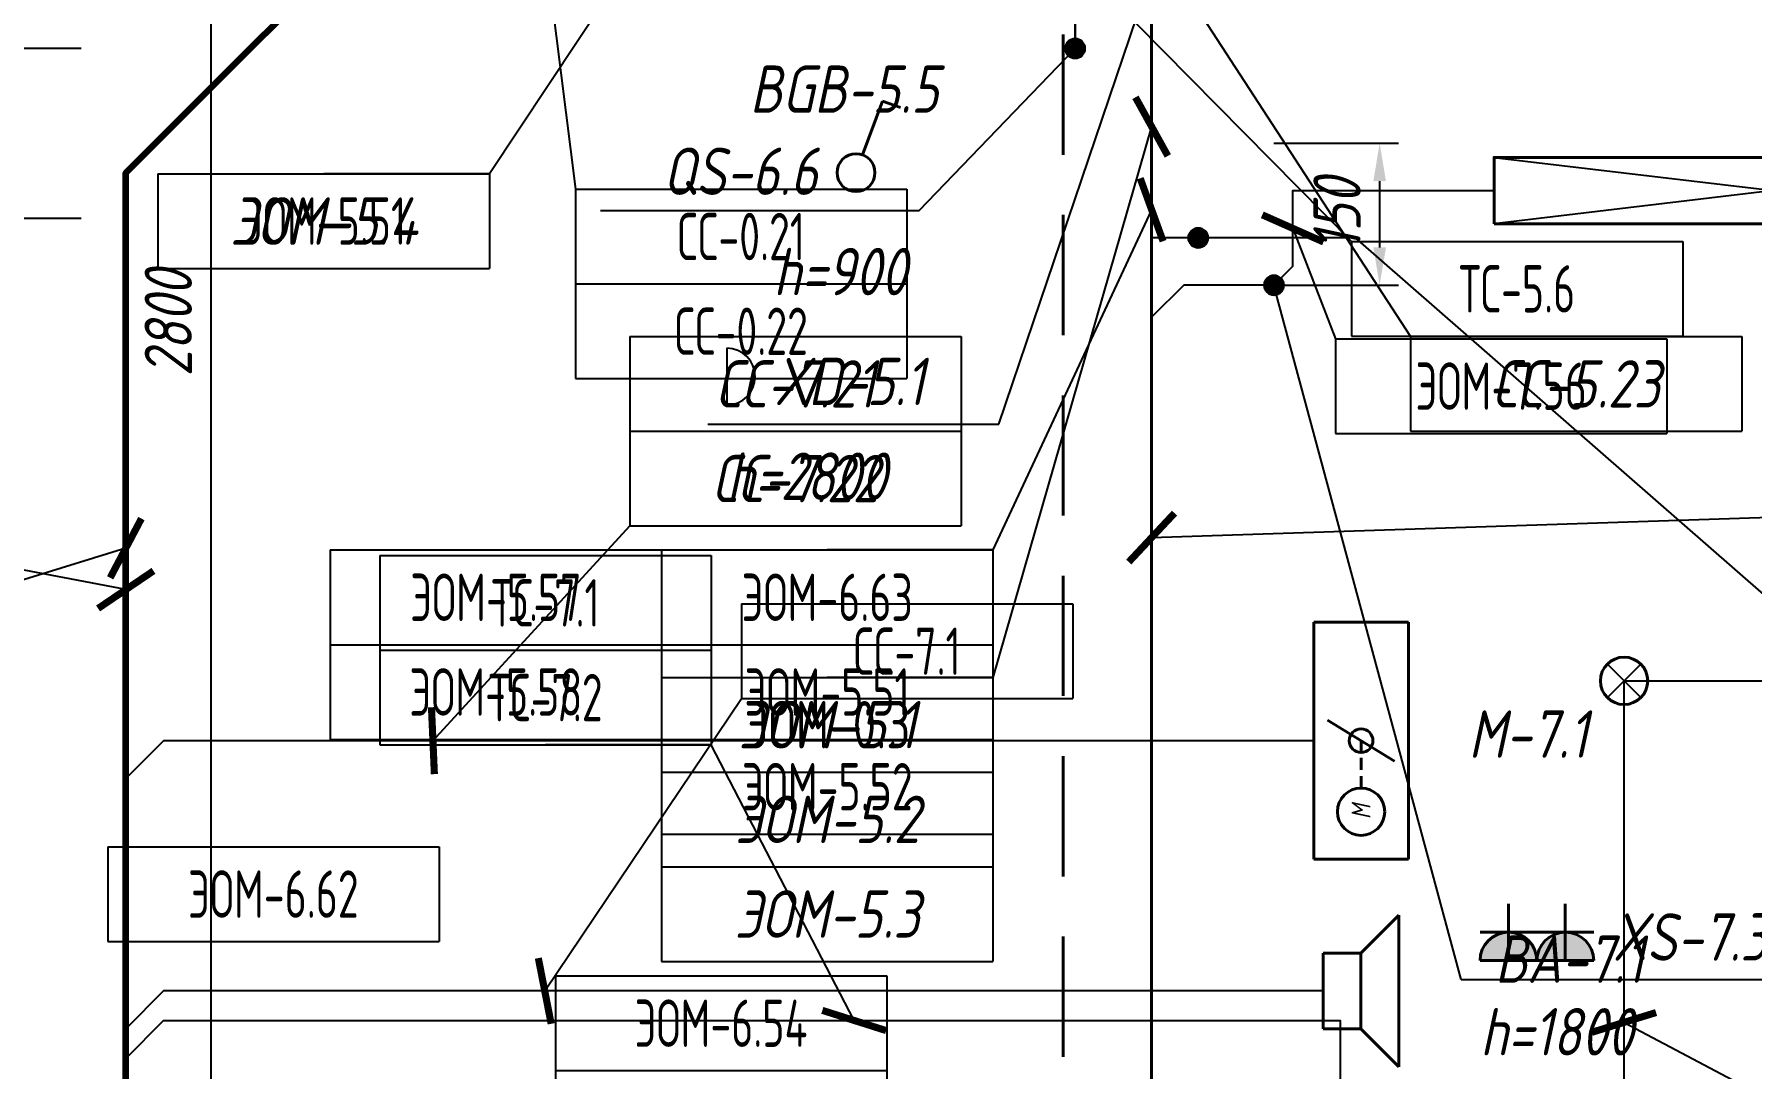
# Model space of a CAD drawing. Header units: millimetres. Extents: x -8189 to 16488, y -6763 to 17206.
# Drawn here: x 12502 to 14316, y 12183 to 13275 of the extents above; entities that cross this region are included whole.
import ezdxf
from ezdxf.enums import TextEntityAlignment as Align

# ---------------------------------------------------------------- set-up
doc = ezdxf.new("R2010")
doc.units = ezdxf.units.MM
doc.linetypes.add('DASHED', pattern=[19.05, 12.7, -6.35])
for name, color, linetype in [('02 Розетки', 7, 'Continuous'), ('03 Стационарное ЭО', 7, 'Continuous'), ('04 Освещение', 7, 'Continuous'), ('05 Слаботочка', 7, 'Continuous'), ('06 Авт-ка климата', 7, 'Continuous'), ('08 Пож. и техн. сигн.', 7, 'Continuous'), ('12 Трассы и коробки 220', 7, 'Continuous'), ('13 Трассы и коробки слаботочки', 7, 'Continuous'), ('14 Лотки', 7, 'Continuous')]:
    doc.layers.add(name, color=color, linetype=linetype)
doc.layers.add('11 Привязка размеры', color=7, linetype='Continuous', plot=False)
doc.styles.add('GOST typeA', font='GOST_A.TTF')
doc.styles.get("Standard").update_dxf_attribs({"font": 'arial.ttf'})
doc.styles.add('ГОСТ-ISOCPEUR', font='isocpeui.ttf', dxfattribs={"width": 0.8})
doc.linetypes.add('12V', pattern='A,12.7,-5.08,["12V",Standard,S=2.54,R=0,X=-2.54,Y=-1.27],-5.08', length=22.86)
doc.linetypes.add('220V_LINE', pattern='A,0.2,-0.05,["~220V",Standard,S=0.1,R=0,X=0,Y=-0.05],-0.4,0.1', length=0.75)
doc.dimstyles.new('ISO-25', dxfattribs={"dimtxt": 2.5, "dimasz": 2.5, "dimexe": 1.25, "dimexo": 0.625, "dimtad": 1, "dimtxsty": 'Standard', "dimcen": 2.5, "dimadec": 0, "dimazin": 0, "dimtfac": 1, "dimtmove": 0, "dimatfit": 3, "dimfxl": 1, "dimarcsym": 0})

# ---------------------------------------------------------------- blocks, each defined once
blk = doc.blocks.new('дроссель d100')
at = {"color": 0, "lineweight": -2}
for p, q in [((0, 0), (0, 100)), ((0, 100), (250, 100)), ((250, 100), (250, 0)), ((103.4, 14.7), (146.6, 85.3)), ((250, 0), (0, 0))]:
    blk.add_line(p, q, dxfattribs=at)
at = {"color": 0, "linetype": 'DASHED', "lineweight": -2}
blk.add_line((75, 50), (125, 50), dxfattribs=at)
at = {"color": 0, "lineweight": -2}
for centre, radius in [((50, 50), 25), ((125, 50), 12.5)]:
    blk.add_circle(centre, radius, dxfattribs=at)
at = {"color": 0, "lineweight": -2, "style": 'ГОСТ-ISOCPEUR', "width": 0.8}
blk.add_text('M', height=20, dxfattribs=at).set_placement((50, 50), align=Align.MIDDLE_CENTER)
blk = doc.blocks.new('громкоговоритель')
at = {"color": 0, "lineweight": -2}
for p, q in [((2, 2), (4, 4)), ((4, 4), (4, -4)), ((0, -2), (0, 2)), ((0, 2), (2, 2)), ((2, 2), (2, -2)), ((2, -2), (0, -2)), ((2, -2), (4, -4))]:
    blk.add_line(p, q, dxfattribs=at)
blk = doc.blocks.new('*D131')
at = {"layer": '11 Привязка размеры', "color": 0, "lineweight": -2}
for p, q in [((12451.2, 14430.1), (12708.4, 14430.1)), ((12688.4, 14390.1), (12688.4, 11670.4)), ((12451.2, 11630.4), (12708.4, 11630.4))]:
    blk.add_line(p, q, dxfattribs=at)
at = {"layer": '11 Привязка размеры', "color": 0}
for points in [[(12695.1, 14390.1), (12681.8, 14390.1), (12688.4, 14430.1)], [(12681.8, 11670.4), (12695.1, 11670.4), (12688.4, 11630.4)]]:
    blk.add_solid(points, dxfattribs=at)
at = {"layer": 'Defpoints', "color": 0}
for p in [(12451.2, 14430.1), (12451.2, 11630.4), (12688.4, 11630.4)]:
    blk.add_point(p, dxfattribs=at)
at = {"layer": '11 Привязка размеры', "color": 0, "insert": (12643.4, 12970), "char_height": 50, "attachment_point": 5, "rotation": 90, "style": 'ГОСТ-ISOCPEUR'}
blk.add_mtext('2800', dxfattribs=at)
blk = doc.blocks.new('розетка скрытая трехполюсная IP54')
at = {"lineweight": -2}
h = blk.add_hatch(color=0, dxfattribs=at)
h.paths.add_polyline_path([(0, 0), (0, 1.5, 0.414214), (-1.5, 0)])
h.paths.add_polyline_path([(1.5, 0, 0.414214), (0, 1.5), (0, 0)])
at = {"color": 0, "lineweight": -2}
for p, q in [((0, 0), (0, 3)), ((-1.5, 1.5), (1.5, 1.5)), ((-1.5, 0), (1.5, 0))]:
    blk.add_line(p, q, dxfattribs=at)
blk.add_arc((0, 0), 1.5, 0, 180, dxfattribs=at)
blk = doc.blocks.new('*D137')
at = {"layer": '11 Привязка размеры', "color": 0, "lineweight": -2}
for p, q in [((13811.2, 13160.1), (13942.8, 13160.1)), ((13922.8, 13120.1), (13922.8, 13050.1)), ((13811.2, 13010.1), (13942.8, 13010.1))]:
    blk.add_line(p, q, dxfattribs=at)
at = {"layer": '11 Привязка размеры', "color": 0}
for points in [[(13929.5, 13120.1), (13916.2, 13120.1), (13922.8, 13160.1)], [(13916.2, 13050.1), (13929.5, 13050.1), (13922.8, 13010.1)]]:
    blk.add_solid(points, dxfattribs=at)
at = {"layer": 'Defpoints', "color": 0}
for p in [(13811.2, 13160.1), (13811.2, 13010.1), (13922.8, 13010.1)]:
    blk.add_point(p, dxfattribs=at)
at = {"layer": '11 Привязка размеры', "color": 0, "insert": (13877.8, 13085.1), "char_height": 50, "attachment_point": 5, "rotation": 90, "style": 'ГОСТ-ISOCPEUR'}
blk.add_mtext('150', dxfattribs=at)
blk = doc.blocks.new('кнопка 1')
at = {"color": 0, "lineweight": -2}
for p, q in [((0.346, 0.938), (1.394, 3.777)), ((1.394, 3.777), (2.342, 3.448))]:
    blk.add_line(p, q, dxfattribs=at)
blk.add_circle((0, 0), 1, dxfattribs=at)
blk = doc.blocks.new('*D139')
at = {"layer": '11 Привязка размеры', "color": 0, "lineweight": -2}
for p, q in [((13601.2, 13260.1), (13601.2, 13489.4)), ((13851.2, 13340.1), (13851.2, 13489.4)), ((13811.2, 13469.4), (13641.2, 13469.4))]:
    blk.add_line(p, q, dxfattribs=at)
at = {"layer": '11 Привязка размеры', "color": 0}
for points in [[(13641.2, 13476), (13641.2, 13462.7), (13601.2, 13469.4)], [(13811.2, 13462.7), (13811.2, 13476), (13851.2, 13469.4)]]:
    blk.add_solid(points, dxfattribs=at)
at = {"layer": 'Defpoints', "color": 0}
for p in [(13601.2, 13469.4), (13851.2, 13340.1), (13601.2, 13260.1)]:
    blk.add_point(p, dxfattribs=at)
at = {"layer": '11 Привязка размеры', "color": 0, "insert": (13726.2, 13514.4), "char_height": 50, "attachment_point": 5, "style": 'ГОСТ-ISOCPEUR'}
blk.add_mtext('250', dxfattribs=at)
blk = doc.blocks.new('коробка коммутационная')
at = {"color": 0}
blk.add_line((0, 3), (0, 0), dxfattribs=at)
blk.add_arc((0, 1.5), 1.5, 270, 90, dxfattribs=at)
blk = doc.blocks.new('*T231')
at = {"layer": '02 Розетки', "color": 0, "lineweight": -2}
for p, q in [((0, 0), (350, 0)), ((0, 0), (0, -300)), ((350, 0), (350, -300)), ((0, -100), (350, -100)), ((0, -200), (350, -200)), ((0, -300), (350, -300))]:
    blk.add_line(p, q, dxfattribs=at)
at = {"layer": '02 Розетки', "color": 0, "char_height": 50, "width": 330, "attachment_point": 5, "style": 'ГОСТ-ISOCPEUR'}
for s, insert in [('{ЭОМ-5.1}', (175, -50)), ('{ЭОМ-5.2}', (175, -150)), ('{ЭОМ-5.3}', (175, -250))]:
    blk.add_mtext(s, dxfattribs=dict(at, insert=insert))
blk = doc.blocks.new('*T247')
at = {"layer": '02 Розетки', "color": 0, "lineweight": -2}
for p, q in [((0, 0), (350, 0)), ((0, 0), (0, -100)), ((350, 0), (350, -100)), ((0, -100), (350, -100))]:
    blk.add_line(p, q, dxfattribs=at)
at = {"layer": '02 Розетки', "color": 0, "insert": (175, -50), "char_height": 50, "width": 330, "attachment_point": 5, "style": 'ГОСТ-ISOCPEUR'}
blk.add_mtext('{ЭОМ-5.4}', dxfattribs=at)
blk = doc.blocks.new('*T294')
at = {"layer": '03 Стационарное ЭО', "color": 0, "lineweight": -2}
for p, q in [((0, 0), (350, 0)), ((0, 0), (0, -100)), ((350, 0), (350, -100)), ((0, -100), (350, -100))]:
    blk.add_line(p, q, dxfattribs=at)
at = {"layer": '03 Стационарное ЭО', "color": 0, "insert": (175, -50), "char_height": 50, "width": 330, "attachment_point": 5, "style": 'GOST typeA'}
blk.add_mtext('{\\W0.9;ЭОМ-0.3}', dxfattribs=at)
blk = doc.blocks.new('*T360')
at = {"layer": '04 Освещение', "color": 0, "lineweight": -2}
for p, q in [((0, 0), (350, 0)), ((0, 0), (0, -300)), ((350, 0), (350, -300)), ((0, -100), (350, -100)), ((0, -200), (350, -200)), ((0, -300), (350, -300))]:
    blk.add_line(p, q, dxfattribs=at)
at = {"layer": '04 Освещение', "color": 0, "char_height": 50, "width": 330, "attachment_point": 5, "style": 'GOST typeA'}
for s, insert in [('{\\W0.8;ЭОМ-6.63}', (175, -50)), ('{\\W0.8;ЭОМ-5.51}', (175, -150)), ('{\\W0.8;ЭОМ-5.52}', (175, -250))]:
    blk.add_mtext(s, dxfattribs=dict(at, insert=insert))
blk = doc.blocks.new('*T375')
at = {"layer": '04 Освещение', "color": 0, "lineweight": -2}
for p, q in [((0, 0), (350, 0)), ((0, 0), (0, -100)), ((350, 0), (350, -100)), ((0, -100), (350, -100))]:
    blk.add_line(p, q, dxfattribs=at)
at = {"layer": '04 Освещение', "color": 0, "insert": (175, -50), "char_height": 50, "width": 330, "attachment_point": 5, "style": 'GOST typeA'}
blk.add_mtext('{\\W0.8;ЭОМ-5.51}', dxfattribs=at)
blk = doc.blocks.new('*T403')
at = {"layer": '04 Освещение', "color": 0, "lineweight": -2}
for p, q in [((0, 0), (350, 0)), ((0, 0), (0, -200)), ((350, 0), (350, -200)), ((0, -100), (350, -100)), ((0, -200), (350, -200))]:
    blk.add_line(p, q, dxfattribs=at)
at = {"layer": '04 Освещение', "color": 0, "char_height": 50, "width": 330, "attachment_point": 5, "style": 'GOST typeA'}
for s, insert in [('{\\W0.8;ЭОМ-6.54}', (175, -50)), ('{\\W0.8;ЭОМ-6.62}', (175, -150))]:
    blk.add_mtext(s, dxfattribs=dict(at, insert=insert))
blk = doc.blocks.new('*T404')
at = {"layer": '04 Освещение', "color": 0, "lineweight": -2}
for p, q in [((0, 0), (350, 0)), ((0, 0), (0, -100)), ((350, 0), (350, -100)), ((0, -100), (350, -100))]:
    blk.add_line(p, q, dxfattribs=at)
at = {"layer": '04 Освещение', "color": 0, "insert": (175, -50), "char_height": 50, "width": 330, "attachment_point": 5, "style": 'GOST typeA'}
blk.add_mtext('{\\W0.8;ЭОМ-6.62}', dxfattribs=at)
blk = doc.blocks.new('*T418')
at = {"layer": '04 Освещение', "color": 0, "lineweight": -2}
for p, q in [((0, 0), (350, 0)), ((0, 0), (0, -100)), ((350, 0), (350, -100)), ((0, -100), (350, -100))]:
    blk.add_line(p, q, dxfattribs=at)
at = {"layer": '04 Освещение', "color": 0, "insert": (175, -50), "char_height": 50, "width": 330, "attachment_point": 5, "style": 'GOST typeA'}
blk.add_mtext('{\\W0.8;ЭОМ-7.56}', dxfattribs=at)
blk = doc.blocks.new('*T425')
at = {"layer": '04 Освещение', "color": 0, "lineweight": -2}
for p, q in [((0, 0), (350, 0)), ((0, 0), (0, -200)), ((350, 0), (350, -200)), ((0, -100), (350, -100)), ((0, -200), (350, -200))]:
    blk.add_line(p, q, dxfattribs=at)
at = {"layer": '04 Освещение', "color": 0, "char_height": 50, "width": 330, "attachment_point": 5, "style": 'GOST typeA'}
for s, insert in [('{\\W0.8;ЭОМ-5.57}', (175, -50)), ('{\\W0.8;ЭОМ-5.58}', (175, -150))]:
    blk.add_mtext(s, dxfattribs=dict(at, insert=insert))
blk = doc.blocks.new('*T570')
at = {"layer": '06 Авт-ка климата', "color": 0, "lineweight": -2}
for p, q in [((0, 0), (350, 0)), ((0, 0), (0, -100)), ((350, 0), (350, -100)), ((0, -100), (350, -100))]:
    blk.add_line(p, q, dxfattribs=at)
at = {"layer": '06 Авт-ка климата', "color": 0, "insert": (175, -50), "char_height": 50, "width": 330, "attachment_point": 5, "style": 'ГОСТ-ISOCPEUR'}
blk.add_mtext('{СС-5.23}', dxfattribs=at)
blk = doc.blocks.new('*T615')
at = {"layer": '06 Авт-ка климата', "color": 0, "lineweight": -2}
for p, q in [((0, 0), (350, 0)), ((0, 0), (0, -200)), ((350, 0), (350, -200)), ((0, -100), (350, -100)), ((0, -200), (350, -200))]:
    blk.add_line(p, q, dxfattribs=at)
at = {"layer": '06 Авт-ка климата', "color": 0, "char_height": 50, "width": 330, "attachment_point": 5, "style": 'ГОСТ-ISOCPEUR'}
for s, insert in [('{СС-7.21}', (175, -50)), ('{СС-7.22}', (175, -150))]:
    blk.add_mtext(s, dxfattribs=dict(at, insert=insert))
blk = doc.blocks.new('*T671')
at = {"layer": '05 Слаботочка', "color": 0, "lineweight": -2}
for p, q in [((0, 0), (350, 0)), ((0, 0), (0, -100)), ((350, 0), (350, -100)), ((0, -100), (350, -100))]:
    blk.add_line(p, q, dxfattribs=at)
at = {"layer": '05 Слаботочка', "color": 0, "insert": (175, -50), "char_height": 50, "width": 330, "attachment_point": 5, "style": 'GOST typeA'}
blk.add_mtext('{\\W0.8;СС-7.1}', dxfattribs=at)
blk = doc.blocks.new('*T685')
at = {"layer": '05 Слаботочка', "color": 0, "lineweight": -2}
for p, q in [((0, 0), (350, 0)), ((0, 0), (0, -200)), ((350, 0), (350, -200)), ((0, -100), (350, -100)), ((0, -200), (350, -200))]:
    blk.add_line(p, q, dxfattribs=at)
at = {"layer": '05 Слаботочка', "color": 0, "char_height": 50, "width": 330, "attachment_point": 5, "style": 'GOST typeA'}
for s, insert in [('{\\W0.8;СС-0.21}', (175, -50)), ('{\\W0.8;СС-0.22}', (175, -150))]:
    blk.add_mtext(s, dxfattribs=dict(at, insert=insert))
blk = doc.blocks.new('*T734')
at = {"layer": '08 Пож. и техн. сигн.', "color": 0, "lineweight": -2}
for p, q in [((0, 0), (350, 0)), ((0, 0), (0, -100)), ((350, 0), (350, -100)), ((0, -100), (350, -100))]:
    blk.add_line(p, q, dxfattribs=at)
at = {"layer": '08 Пож. и техн. сигн.', "color": 0, "insert": (175, -50), "char_height": 50, "width": 330, "attachment_point": 5, "style": 'GOST typeA'}
blk.add_mtext('{\\W0.8;ТС-5.6}', dxfattribs=at)
blk = doc.blocks.new('*T774')
at = {"layer": '08 Пож. и техн. сигн.', "color": 0, "lineweight": -2}
for p, q in [((0, 0), (350, 0)), ((0, 0), (0, -200)), ((350, 0), (350, -200)), ((0, -100), (350, -100)), ((0, -200), (350, -200))]:
    blk.add_line(p, q, dxfattribs=at)
at = {"layer": '08 Пож. и техн. сигн.', "color": 0, "char_height": 50, "width": 330, "attachment_point": 5, "style": 'GOST typeA'}
for s, insert in [('{\\W0.8;ТС-7.1}', (175, -50)), ('{\\W0.8;ТС-7.2}', (175, -150))]:
    blk.add_mtext(s, dxfattribs=dict(at, insert=insert))
blk = doc.blocks.new('*D813')
at = {"layer": '14 Лотки', "color": 0, "lineweight": -2}
for p, q in [((12551.2, 13260.1), (12377.3, 13260.1)), ((12387.3, 13100.6), (12387.3, 13240.1)), ((12551.2, 13080.6), (12377.3, 13080.6))]:
    blk.add_line(p, q, dxfattribs=at)
at = {"layer": '14 Лотки', "color": 0}
for points in [[(12390.6, 13240.1), (12383.9, 13240.1), (12387.3, 13260.1)], [(12383.9, 13100.6), (12390.6, 13100.6), (12387.3, 13080.6)]]:
    blk.add_solid(points, dxfattribs=at)
at = {"layer": 'Defpoints', "color": 0}
for p in [(12387.3, 13260.1), (12551.2, 13260.1), (12551.2, 13080.6)]:
    blk.add_point(p, dxfattribs=at)
at = {"layer": '14 Лотки', "color": 0, "insert": (12354.8, 13170.3), "char_height": 25, "attachment_point": 5, "rotation": 90}
blk.add_mtext('180', dxfattribs=at)

msp = doc.modelspace()

# ---------------------------------------------------------------- hatches: boundary and pattern name
at = {"layer": '02 Розетки'}
for points in [[(13721.2, 13060.1, 1), (13741.2, 13060.1, 1)], [(13801.2, 13010.1, 1), (13821.2, 13010.1, 1)]]:
    msp.add_hatch(color=256, dxfattribs=at).paths.add_polyline_path(points)
at = {"layer": '04 Освещение'}
msp.add_hatch(color=256, dxfattribs=at).paths.add_polyline_path([(13591.2, 13260.1, 1), (13611.2, 13260.1, 1)])

# ---------------------------------------------------------------- linework, layer by layer
at = {"layer": '02 Розетки'}
for p, q in [((13897.3, 13060.1), (13731.2, 13060.1)), ((14596.1, 12449.8), (13897.3, 13060.1)), ((14008.9, 12276.8), (13811.2, 13010.1)), ((14008.9, 12276.8), (14627.2, 12276.8))]:
    msp.add_line(p, q, dxfattribs=at)
at = {"layer": '02 Розетки', "lineweight": 40}
for centre in [(13731.2, 13060.1), (13811.2, 13010.1)]:
    msp.add_circle(centre, 10, dxfattribs=at)
at = {"layer": '04 Освещение', "linetype": '220V_LINE', "ltscale": 200}
msp.add_line((13601.2, 13340.1), (13601.2, 13260.1), dxfattribs=at)
at = {"layer": '04 Освещение'}
for p, q in [((13436.6, 13089), (13601.2, 13260.1)), ((13100, 13089), (13436.6, 13089))]:
    msp.add_line(p, q, dxfattribs=at)
at = {"layer": '04 Освещение', "color": 3}
for p, q in [((14043.7, 13145.1), (14633.7, 13075.1)), ((14633.7, 13145.1), (14043.7, 13075.1)), ((14198.7, 12574.6), (14163.3, 12609.9)), ((14163.3, 12574.6), (14198.7, 12609.9))]:
    msp.add_line(p, q, dxfattribs=at)
at = {"layer": '04 Освещение', "color": 3, "lineweight": 40, "flags": 128}
msp.add_lwpolyline([(14043.7, 13075.1), (14043.7, 13145.1), (14633.7, 13145.1), (14633.7, 13075.1)], close=True, dxfattribs=at)
at = {"layer": '04 Освещение', "linetype": '220V_LINE', "ltscale": 200, "flags": 128}
msp.add_lwpolyline([(13811.2, 13010.1), (13831.2, 13030.1), (13831.2, 13110.1), (14043.7, 13110.1)], dxfattribs=at)
at = {"layer": '04 Освещение', "linetype": '12V', "ltscale": 10, "flags": 128}
for points in [[(14181, 11700.7), (14181, 12592.3)], [(14181, 12592.3), (15167, 12592.3)]]:
    msp.add_lwpolyline(points, dxfattribs=at)
at = {"layer": '04 Освещение', "lineweight": 40}
msp.add_circle((13601.2, 13260.1), 10, dxfattribs=at)
at = {"layer": '04 Освещение', "color": 3, "lineweight": 40}
msp.add_circle((14181, 12592.3), 25, dxfattribs=at)
at = {"layer": '05 Слаботочка'}
msp.add_lwpolyline([(13863.1, 12264.8), (12638.5, 12264.8), (12598.5, 12224.8)], dxfattribs=at)
at = {"layer": '06 Авт-ка климата', "linetype": 'DASHED', "lineweight": 40, "ltscale": 10}
msp.add_lwpolyline([(13588.5, 8769.7), (13588.5, 10861.8), (13588.5, 13571.7)], dxfattribs=at)
at = {"layer": '06 Авт-ка климата'}
msp.add_lwpolyline([(13853.2, 12529.1), (12638.5, 12529.1), (12598.5, 12489.1)], dxfattribs=at)
at = {"layer": '08 Пож. и техн. сигн.'}
msp.add_lwpolyline([(12598.5, 12193.6), (12638.5, 12233.6), (13881, 12233.6), (13881, 12124.1)], dxfattribs=at)
at = {"layer": '12 Трассы и коробки 220'}
for p, q in [((13520.7, 12863.5), (13682, 13340.1)), ((13213.3, 12863.5), (13520.7, 12863.5))]:
    msp.add_line(p, q, dxfattribs=at)
at = {"layer": '12 Трассы и коробки 220', "linetype": '220V_LINE', "lineweight": 40, "ltscale": 200}
msp.add_line((13682, 8748.3), (13682, 13340.1), dxfattribs=at)
at = {"layer": '12 Трассы и коробки 220', "linetype": '220V_LINE', "ltscale": 200}
msp.add_line((13731.2, 13060.1), (13682, 13060.1), dxfattribs=at)
at = {"layer": '12 Трассы и коробки 220', "linetype": '220V_LINE', "ltscale": 200, "flags": 128}
msp.add_lwpolyline([(13811.2, 13010.1), (13716, 13010.1), (13682, 12976.2)], dxfattribs=at)
at = {"layer": '13 Трассы и коробки слаботочки', "lineweight": 100}
msp.add_lwpolyline([(12598.5, 10036.5), (12598.5, 13128.9), (12892.8, 13423.2), (12892.8, 16072.6)], dxfattribs=at)

# ---------------------------------------------------------------- block references
for name, p in [('*T247', (12632.5, 13127.9)), ('*T375', (12632.5, 13127.9)), ('*T685', (13073.6, 13111.5)), ('*T734', (13893, 13056.3)), ('*T615', (13130.7, 12955.9)), ('*T418', (13876.2, 12953.5)), ('*T570', (13955.4, 12955.9)), ('*T425', (12814.4, 12730.5)), ('*T774', (12866.9, 12724.6)), ('*T360', (13164.4, 12730.5)), ('*T671', (13248.8, 12673.6)), ('*T231', (13164.4, 12596)), ('*T294', (13164.4, 12596)), ('*T404', (12579.4, 12417.1)), ('*T403', (13052.2, 12280.7))]:
    msp.add_blockref(name, p)
at = {"layer": '02 Розетки', "color": 1, "lineweight": 40, "xscale": 20, "yscale": 20, "zscale": 20}
for p in [(14058.9, 12296.8), (14118.9, 12296.8)]:
    msp.add_blockref('розетка скрытая трехполюсная IP54', p, dxfattribs=at)
at = {"layer": '04 Освещение', "color": 3, "lineweight": 40, "xscale": 20, "yscale": 20, "zscale": 20}
msp.add_blockref('кнопка 1', (13369.8, 13129), dxfattribs=at)
at = {"layer": '05 Слаботочка', "lineweight": 40, "xscale": 20, "yscale": 20, "zscale": 20}
msp.add_blockref('громкоговоритель', (13863.1, 12264.8), dxfattribs=at)
at = {"layer": '06 Авт-ка климата', "lineweight": 40, "rotation": 89.99999999999999}
msp.add_blockref('дроссель d100', (13953.2, 12404.1), dxfattribs=at)
at = {"layer": '12 Трассы и коробки 220', "xscale": 20, "yscale": 20, "zscale": 20}
msp.add_blockref('коробка коммутационная', (13233.3, 12883.5), dxfattribs=at)

# ---------------------------------------------------------------- texts
at = {"layer": '02 Розетки', "linetype": 'Continuous', "style": 'ГОСТ-ISOCPEUR', "width": 0.8}
for s, p in [('XS-7.3,XS-7.4', (14168.9, 12296.8)), ('h=1800', (14028.9, 12196.7))]:
    msp.add_text(s, height=50, dxfattribs=at).set_placement(p)
at = {"layer": '04 Освещение', "linetype": 'Continuous', "style": 'ГОСТ-ISOCPEUR', "width": 0.8}
for s, p in [('QS-6.6', (13329.3, 13105.5)), ('h=900', (13423.4, 12999.5))]:
    msp.add_text(s, height=50, dxfattribs=at).set_placement(p, align=Align.RIGHT)
at = {"layer": '05 Слаботочка', "linetype": 'Continuous', "style": 'ГОСТ-ISOCPEUR', "width": 0.8}
msp.add_text('BA-7.1', height=50, dxfattribs=at).set_placement((14201.8, 12273.4), align=Align.RIGHT)
at = {"layer": '06 Авт-ка климата', "linetype": 'Continuous', "style": 'ГОСТ-ISOCPEUR', "width": 0.8}
msp.add_text('M-7.1', height=50, dxfattribs=at).set_placement((14016.7, 12511.1))
at = {"layer": '08 Пож. и техн. сигн.', "linetype": 'Continuous', "style": 'ГОСТ-ISOCPEUR', "width": 0.8}
msp.add_text('BGB-5.5', height=50, dxfattribs=at).set_placement((13457, 13192.2), align=Align.RIGHT)
at = {"layer": '12 Трассы и коробки 220', "linetype": 'Continuous', "style": 'ГОСТ-ISOCPEUR', "width": 0.8}
for s, p in [('XD-5.1', (13283.3, 12883.5)), ('h=2800', (13233.3, 12783.4))]:
    msp.add_text(s, height=50, dxfattribs=at).set_placement(p)

# ---------------------------------------------------------------- dimensions: what is measured, and where the dimension line sits
at = {"layer": '11 Привязка размеры'}
dim = msp.add_linear_dim(base=(12688.4, 11630.4), p1=(12451.2, 14430.1), p2=(12451.2, 11630.4), angle=90, dimstyle='ISO-25', override={"dimtxt": 50, "dimasz": 40, "dimexe": 20, "dimexo": 0, "dimgap": 20, "dimdec": 0, "dimtxsty": 'ГОСТ-ISOCPEUR'}, dxfattribs=at)
dim.commit()
dim.dimension.update_dxf_attribs({"geometry": '*D131', "text_midpoint": (12688.4, 12970), "dimtype": 160})
dim = msp.add_linear_dim(base=(13601.2, 13469.4), p1=(13851.2, 13340.1), p2=(13601.2, 13260.1), dimstyle='ISO-25', override={"dimtxt": 50, "dimasz": 40, "dimexe": 20, "dimexo": 0, "dimgap": 20, "dimdec": 0, "dimtxsty": 'ГОСТ-ISOCPEUR'}, dxfattribs=at)
dim.commit()
dim.dimension.update_dxf_attribs({"geometry": '*D139', "text_midpoint": (13726.2, 13514.4)})
dim = msp.add_linear_dim(base=(13922.8, 13010.1), p1=(13811.2, 13160.1), p2=(13811.2, 13010.1), angle=90, dimstyle='ISO-25', override={"dimtxt": 50, "dimasz": 40, "dimexe": 20, "dimexo": 0, "dimgap": 20, "dimdec": 0, "dimtxsty": 'ГОСТ-ISOCPEUR'}, dxfattribs=at)
dim.commit()
dim.dimension.update_dxf_attribs({"geometry": '*D137', "text_midpoint": (13877.8, 13085.1)})
at = {"layer": '14 Лотки'}
dim = msp.add_linear_dim(base=(12387.2575, 13260.1153), p1=(12551.2344, 13080.5671), p2=(12551.2344, 13260.1153), angle=90, dimstyle='ISO-25', override={"dimtxt": 25, "dimasz": 20, "dimexe": 10, "dimexo": 0, "dimgap": 20, "dimdec": 0}, dxfattribs=at)
dim.commit()
dim.dimension.update_dxf_attribs({"geometry": '*D813', "text_midpoint": (12354.7575, 13170.3412)})

# ---------------------------------------------------------------- leaders
at = {"layer": '02 Розетки'}
for points in [[(13150.2, 13380.1), (12982.5, 13127.9), (12807.5, 13127.9)], [(13682, 13177.6), (13514.4, 12596), (13339.4, 12596)]]:
    msp.add_leader(points, dimstyle='ISO-25', override={"dimasz": 50, "dimgap": 1, "dimtad": 0, "dimldrblk": 'ArchTick'}, dxfattribs=at)
at = {"layer": '03 Стационарное ЭО'}
msp.add_leader([(13682, 13177.6), (13514.4, 12596), (13339.4, 12596)], dimstyle='ISO-25', override={"dimasz": 50, "dimgap": 1, "dimtad": 0, "dimldrblk": 'ArchTick'}, dxfattribs=at)
at = {"layer": '04 Освещение'}
for points in [[(13150.2, 13380.1), (12982.5, 13127.9), (12807.5, 13127.9)], [(13682, 13089.8), (13514.4, 12730.5), (13339.4, 12730.5)], [(13831.2, 13070.1), (13876.2, 12953.5), (14051.2, 12953.5)], [(13682, 12743.6), (15822, 12814.7), (15997, 12814.7)], [(14181, 12231.6), (14549.2, 12036.8), (14724.2, 12036.8)]]:
    msp.add_leader(points, dimstyle='ISO-25', override={"dimasz": 50, "dimgap": 1, "dimtad": 0, "dimldrblk": 'ArchTick'}, dxfattribs=at)
at = {"layer": '05 Слаботочка'}
for points in [[(13031.7, 13441.3), (13073.6, 13111.5), (13248.6, 13111.5)], [(12598.5, 12732.4), (12118.8, 12584.2), (11943.8, 12584.2)], [(13041, 12264.8), (13248.8, 12573.6), (13423.8, 12573.6)], [(12598.5, 11978.6), (11606.2, 12185.1), (11431.2, 12185.1)]]:
    msp.add_leader(points, dimstyle='ISO-25', override={"dimasz": 50, "dimgap": 1, "dimtad": 0, "dimldrblk": 'ArchTick'}, dxfattribs=at)
at = {"layer": '06 Авт-ка климата'}
for points in [[(14106.4, 13610.5), (14977.1, 12997.8), (15152.1, 12997.8)], [(13679.5, 13380.1), (13955.4, 12955.9), (14130.4, 12955.9)], [(12922.9, 12529.1), (13130.7, 12755.9), (13305.7, 12755.9)], [(12598.5, 11978.6), (11606.2, 12185.1), (11431.2, 12185.1)]]:
    msp.add_leader(points, dimstyle='ISO-25', override={"dimasz": 50, "dimgap": 1, "dimtad": 0, "dimldrblk": 'ArchTick'}, dxfattribs=at)
at = {"layer": '08 Пож. и техн. сигн.'}
for points in [[(13568.9, 13384.9), (13893, 13056.3), (14068, 13056.3)], [(12598.5, 12688.6), (12201.2, 12764.6), (12026.2, 12764.6)], [(13367.9, 12233.6), (13216.9, 12524.6), (13041.9, 12524.6)]]:
    msp.add_leader(points, dimstyle='ISO-25', override={"dimasz": 50, "dimgap": 1, "dimtad": 0, "dimldrblk": 'ArchTick'}, dxfattribs=at)

doc.saveas('drawing.dxf')
